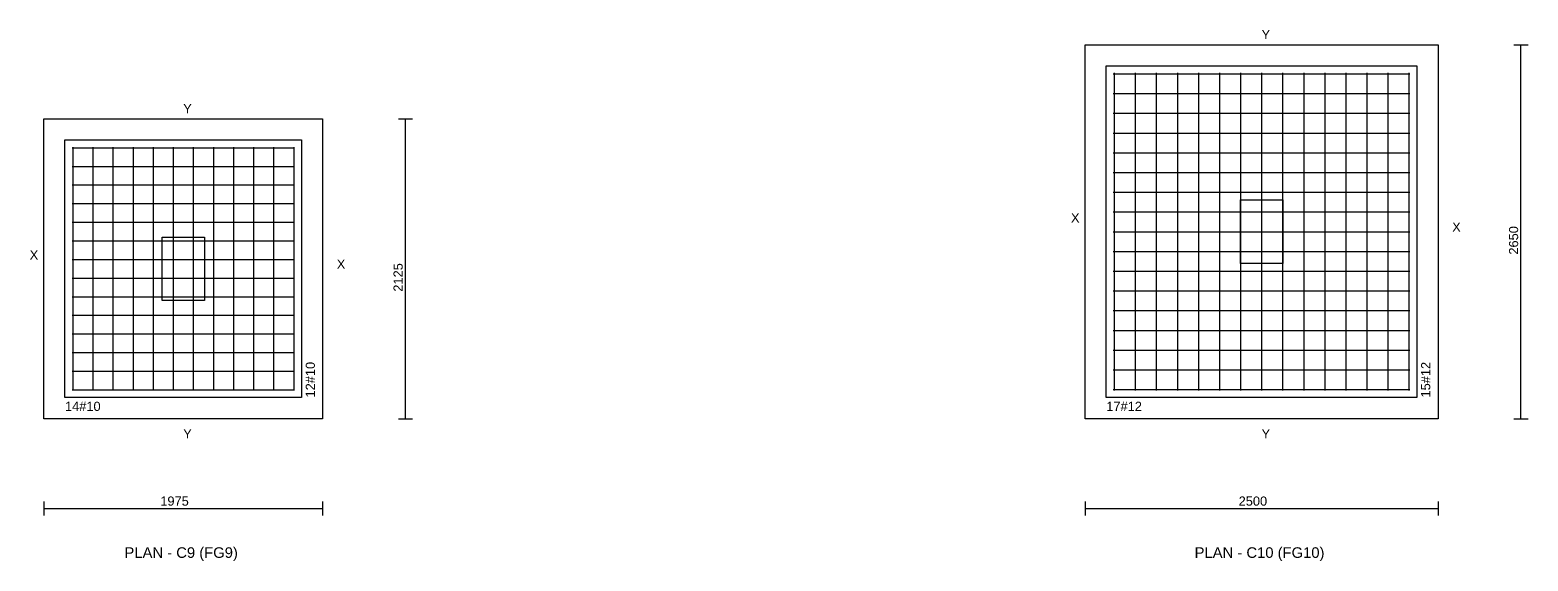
# Model space of a CAD drawing. Extents: x 0 to 27, y -1 to 285.
# Drawn here: x 0.25 to 10.86, y 29.97 to 33.73 of the extents above; entities that cross this region are included whole.
import ezdxf
from ezdxf.enums import TextEntityAlignment as Align

# ---------------------------------------------------------------- set-up
doc = ezdxf.new("R2010")
doc.units = 0
for name, color, linetype in [('Columns', 4, 'CONTINUOUS'), ('dim_all', 7, 'CONTINUOUS'), ('Footing_Plan', 7, 'CONTINUOUS'), ('Pcc_Plan', 2, 'CONTINUOUS'), ('Plan', 7, 'CONTINUOUS'), ('Plan_Rf_Xdir', 1, 'CONTINUOUS'), ('Plan_Rf_Ydir', 3, 'CONTINUOUS'), ('SectionName', 3, 'CONTINUOUS')]:
    doc.layers.add(name, color=color, linetype=linetype)
doc.styles.add('STRUDS_Arial', font='ARIAL.TTF', dxfattribs={"height": 0.04})

msp = doc.modelspace()

# ---------------------------------------------------------------- linework, layer by layer
at = {"layer": 'Columns'}
for p, q in [((8.825, 32.075), (8.825, 32.525)), ((8.825, 32.525), (9.125, 32.525)), ((9.125, 32.525), (9.125, 32.075)), ((1.1875, 31.8125), (1.1875, 32.2625)), ((1.1875, 32.2625), (1.4875, 32.2625)), ((1.4875, 32.2625), (1.4875, 31.8125)), ((9.125, 32.075), (8.825, 32.075)), ((1.4875, 31.8125), (1.1875, 31.8125))]:
    msp.add_line(p, q, dxfattribs=at)
at = {"layer": 'dim_all'}
for p, q in [((10.7622, 33.625), (10.8622, 33.625)), ((10.8122, 30.975), (10.8122, 33.625)), ((2.8619, 33.1), (2.9619, 33.1)), ((2.9119, 30.975), (2.9119, 33.1)), ((2.8619, 30.975), (2.9619, 30.975)), ((10.7622, 30.975), (10.8622, 30.975)), ((0.35, 30.3884), (0.35, 30.2884)), ((2.325, 30.3884), (2.325, 30.2884)), ((7.725, 30.3884), (7.725, 30.2884)), ((10.225, 30.3884), (10.225, 30.2884)), ((0.35, 30.3384), (2.325, 30.3384)), ((7.725, 30.3384), (10.225, 30.3384))]:
    msp.add_line(p, q, dxfattribs=at)
at = {"layer": 'Footing_Plan'}
for p, q in [((7.875, 31.125), (7.875, 33.475)), ((7.875, 33.475), (10.075, 33.475)), ((10.075, 33.475), (10.075, 31.125)), ((0.5, 31.125), (0.5, 32.95)), ((0.5, 32.95), (2.175, 32.95)), ((2.175, 32.95), (2.175, 31.125)), ((2.175, 31.125), (0.5, 31.125)), ((10.075, 31.125), (7.875, 31.125))]:
    msp.add_line(p, q, dxfattribs=at)
at = {"layer": 'Pcc_Plan'}
for p, q in [((7.725, 30.975), (7.725, 33.625)), ((7.725, 33.625), (10.225, 33.625)), ((10.225, 33.625), (10.225, 30.975)), ((0.35, 30.975), (0.35, 33.1)), ((0.35, 33.1), (2.325, 33.1)), ((2.325, 33.1), (2.325, 30.975)), ((2.325, 30.975), (0.35, 30.975)), ((10.225, 30.975), (7.725, 30.975))]:
    msp.add_line(p, q, dxfattribs=at)
at = {"layer": 'Plan_Rf_Xdir'}
for p, q in [((7.925, 33.419), (10.025, 33.419)), ((7.925, 33.2791), (10.025, 33.2791)), ((7.925, 33.1392), (10.025, 33.1392)), ((7.925, 32.9994), (10.025, 32.9994)), ((0.55, 32.895), (2.125, 32.895)), ((7.925, 32.8595), (10.025, 32.8595)), ((0.55, 32.7631), (2.125, 32.7631)), ((7.925, 32.7196), (10.025, 32.7196)), ((0.55, 32.6312), (2.125, 32.6312)), ((7.925, 32.5797), (10.025, 32.5797)), ((0.55, 32.4992), (2.125, 32.4992)), ((0.55, 32.3673), (2.125, 32.3673)), ((7.925, 32.4399), (10.025, 32.4399)), ((7.925, 32.3), (10.025, 32.3)), ((0.55, 32.2354), (2.125, 32.2354)), ((7.925, 32.1601), (10.025, 32.1601)), ((0.55, 32.1035), (2.125, 32.1035)), ((0.55, 31.9715), (2.125, 31.9715)), ((7.925, 32.0203), (10.025, 32.0203)), ((0.55, 31.8396), (2.125, 31.8396)), ((7.925, 31.8804), (10.025, 31.8804)), ((7.925, 31.7405), (10.025, 31.7405)), ((0.55, 31.7077), (2.125, 31.7077)), ((0.55, 31.5758), (2.125, 31.5758)), ((7.925, 31.6006), (10.025, 31.6006)), ((0.55, 31.4438), (2.125, 31.4438)), ((7.925, 31.4608), (10.025, 31.4608)), ((0.55, 31.3119), (2.125, 31.3119)), ((7.925, 31.3209), (10.025, 31.3209)), ((0.55, 31.18), (2.125, 31.18)), ((7.925, 31.181), (10.025, 31.181))]:
    msp.add_line(p, q, dxfattribs=at)
at = {"layer": 'Plan_Rf_Ydir'}
for p, q in [((7.931, 33.425), (7.931, 31.175)), ((8.08014, 33.425), (8.08014, 31.175)), ((8.22929, 33.425), (8.22929, 31.175)), ((8.37843, 33.425), (8.37843, 31.175)), ((8.52757, 33.425), (8.52757, 31.175)), ((8.67672, 33.425), (8.67672, 31.175)), ((8.82586, 33.425), (8.82586, 31.175)), ((8.975, 33.425), (8.975, 31.175)), ((9.12415, 33.425), (9.12415, 31.175)), ((9.27329, 33.425), (9.27329, 31.175)), ((9.42243, 33.425), (9.42243, 31.175)), ((9.57158, 33.425), (9.57158, 31.175)), ((9.72072, 33.425), (9.72072, 31.175)), ((9.86986, 33.425), (9.86986, 31.175)), ((10.019, 33.425), (10.019, 31.175)), ((0.555, 32.9), (0.555, 31.175)), ((0.69727, 32.9), (0.69727, 31.175)), ((0.83954, 32.9), (0.83954, 31.175)), ((0.98182, 32.9), (0.98182, 31.175)), ((1.12409, 32.9), (1.12409, 31.175)), ((1.26636, 32.9), (1.26636, 31.175)), ((1.40864, 32.9), (1.40864, 31.175)), ((1.55091, 32.9), (1.55091, 31.175)), ((1.69318, 32.9), (1.69318, 31.175)), ((1.83545, 32.9), (1.83545, 31.175)), ((1.97773, 32.9), (1.97773, 31.175)), ((2.12, 32.9), (2.12, 31.175))]:
    msp.add_line(p, q, dxfattribs=at)

# ---------------------------------------------------------------- texts
at = {"layer": 'dim_all', "style": 'STRUDS_Arial'}
for s, p in [('2650 ', (10.7922, 32.1375)), ('2125 ', (2.8919, 31.875))]:
    msp.add_text(s, height=0.065, rotation=90, dxfattribs=at).set_placement(p)
for s, p in [('1975 ', (1.175, 30.3584)), ('2500 ', (8.8125, 30.3584))]:
    msp.add_text(s, height=0.065, dxfattribs=at).set_placement(p)
at = {"layer": 'Plan', "style": 'STRUDS_Arial'}
for s, p in [('PLAN - C9 (FG9) ', (1.3375, 29.9884)), ('PLAN - C10 (FG10) ', (8.975, 29.9884))]:
    msp.add_text(s, height=0.075, dxfattribs=at).set_placement(p, align=Align.CENTER)
at = {"layer": 'Plan_Rf_Xdir', "style": 'STRUDS_Arial'}
for s, p in [('14#10', (0.5, 31.03)), ('17#12', (7.875, 31.03))]:
    msp.add_text(s, height=0.065, dxfattribs=at).set_placement(p)
at = {"layer": 'Plan_Rf_Ydir', "style": 'STRUDS_Arial'}
for s, p in [('12#10', (2.27, 31.125)), ('15#12', (10.17, 31.125))]:
    msp.add_text(s, height=0.065, rotation=90, dxfattribs=at).set_placement(p)
at = {"layer": 'SectionName', "style": 'STRUDS_Arial'}
for s, p in [('Y', (8.975, 33.665)), ('Y', (1.3375, 33.14)), ('X', (7.625, 32.365)), ('X', (10.325, 32.3)), ('X', (0.25, 32.1025)), ('X', (2.425, 32.0375)), ('Y', (1.3375, 30.835)), ('Y', (8.975, 30.835))]:
    msp.add_text(s, height=0.065, dxfattribs=at).set_placement(p)

doc.saveas('drawing.dxf')
